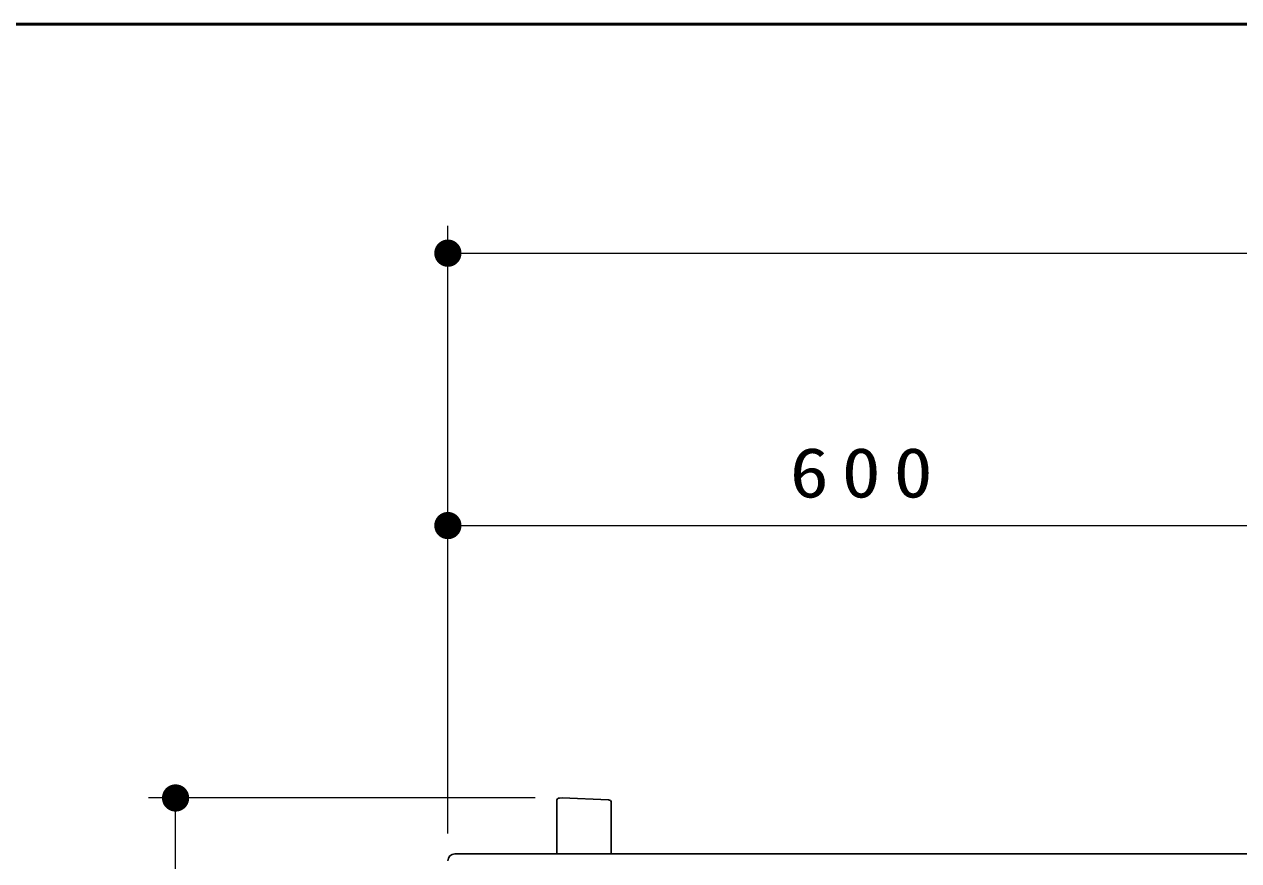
# Model space of a CAD drawing. Units: millimetres on the paper, scale 1:20. Extents: x -365 to 0, y 0 to 257.
# Drawn here: x -320.4 to -275.8, y 226.3 to 257 of the extents above; entities that cross this region are included whole.
import ezdxf

# ---------------------------------------------------------------- set-up
doc = ezdxf.new("R2010")
doc.units = ezdxf.units.MM
doc.layers.add('LY_1', color=7, linetype='Continuous', lineweight=25)
doc.layers.add('LY_3', color=7, linetype='Continuous', lineweight=13)
doc.styles.add('ＭＳ ゴシック', font='')
doc.styles.get('ＭＳ ゴシック').set_extended_font_data('MS Gothic')

# ---------------------------------------------------------------- blocks, each defined once
blk = doc.blocks.new('filled_dot')
at = {"color": 0, "linetype": 'Continuous', "lineweight": -2, "const_width": 1.25}
blk.add_lwpolyline([(-0.625, 0, 1), (0.625, 0, 1)], format="xyb", close=True, dxfattribs=at)

msp = doc.modelspace()

# ---------------------------------------------------------------- linework, layer by layer
at = {"layer": 'LY_1', "lineweight": 13}
for p, q in [((-304.846, 227.295), (-304.846, 249.598)), ((-304.846, 248.598), (-214.846, 248.598)), ((-304.846, 227.295), (-304.846, 239.598)), ((-304.846, 238.598), (-274.846, 238.598)), ((-301.646, 228.598), (-315.846, 228.598)), ((-314.846, 195.983), (-314.846, 228.598))]:
    msp.add_line(p, q, dxfattribs=at)
at = {"layer": 'LY_1'}
for p, q in [((-300.846, 228.494), (-300.846, 226.545)), ((-300.646, 228.599), (-300.75, 228.595)), ((-300.646, 228.599), (-298.942, 228.531)), ((-298.846, 228.43), (-298.846, 226.545)), ((-304.596, 226.545), (-215.096, 226.545))]:
    msp.add_line(p, q, dxfattribs=at)
for centre, radius, start, end in [((-300.746, 228.494), 0.1, 92.2906, 180), ((-298.946, 228.43), 0.1, 360, 87.7094), ((-304.596, 226.295), 0.25, 90, 180)]:
    msp.add_arc(centre, radius, start, end, dxfattribs=at)
at = {"layer": 'LY_3', "lineweight": 50}
msp.add_line((0, 257), (-365, 257), dxfattribs=at)

# ---------------------------------------------------------------- block references
at = {"layer": 'LY_1', "lineweight": 13, "xscale": 0.4, "yscale": 0.4}
for p in [(-304.846, 248.598), (-304.846, 238.598)]:
    msp.add_blockref('filled_dot', p, dxfattribs=at)
at = {"layer": 'LY_1', "lineweight": 13, "xscale": 0.4, "yscale": 0.4, "rotation": 270}
msp.add_blockref('filled_dot', (-314.846, 228.598), dxfattribs=at)

# ---------------------------------------------------------------- texts
at = {"layer": 'LY_1', "insert": (-289.429, 239.598), "char_height": 1.833, "attachment_point": 8, "style": 'ＭＳ ゴシック'}
msp.add_mtext('\\T1.33;\\W1.15;600', dxfattribs=at)

doc.saveas('drawing.dxf')
